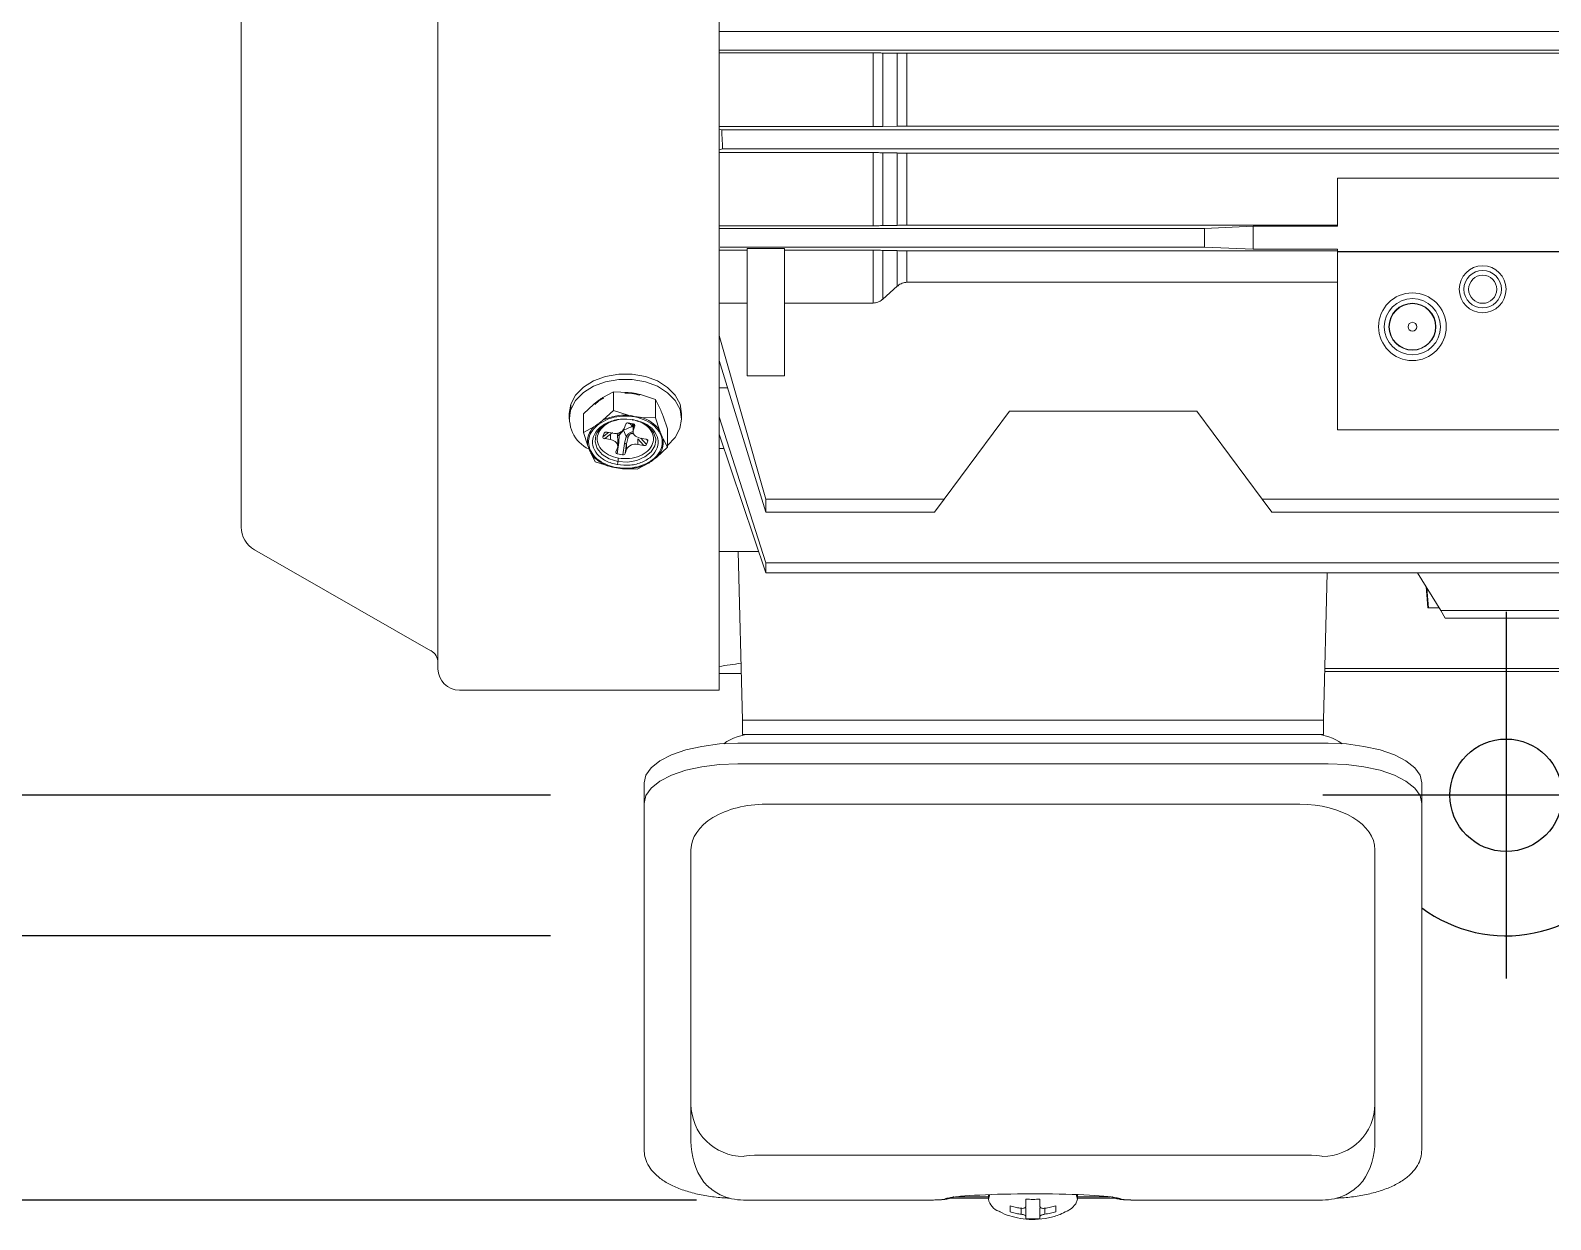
# Model space of a CAD drawing. Header units: millimetres. Extents: x 0 to 2376, y 0 to 1680.
# Drawn here: x 448.1 to 610.3, y 1147.3 to 1274.2 of the extents above; entities that cross this region are included whole.
import ezdxf

# ---------------------------------------------------------------- set-up
doc = ezdxf.new("R2010")
doc.units = ezdxf.units.MM
doc.header["$LTSCALE"] = 4
doc.linetypes.add('CENTER', pattern=[25, 20, -1.5, 2, -1.5])
doc.layers.add('DETAIL', color=4, linetype='Continuous')
doc.layers.add('SIZE', color=3, linetype='Continuous')

msp = doc.modelspace()

# ---------------------------------------------------------------- linework, layer by layer
at = {"color": 7, "linetype": 'Continuous', "lineweight": 15}
for p, q in [((521.56, 1405.35), (521.56, 1203.75)), ((491.56, 1206.05), (491.56, 1403.05)), ((470.56, 1221.17), (470.56, 1387.92)), ((521.56, 1274.05), (693.71, 1274.05)), ((521.56, 1272.05), (693.64, 1272.05)), ((521.56, 1271.77), (538, 1271.77)), ((538, 1263.92), (538, 1271.77)), ((539.03, 1271.76), (540.58, 1271.73)), ((539.03, 1271.76), (539.03, 1263.93)), ((540.58, 1263.96), (540.58, 1271.73)), ((541.61, 1271.73), (673.5, 1271.73)), ((541.61, 1271.73), (541.61, 1263.97)), ((540.58, 1263.96), (539.03, 1263.93)), ((673.5, 1263.97), (541.61, 1263.97)), ((538, 1263.92), (521.56, 1263.92)), ((521.84, 1263.55), (693.28, 1263.55)), ((521.94, 1261.55), (521.56, 1261.43)), ((521.56, 1261.13), (538, 1261.13)), ((521.94, 1261.55), (693.18, 1261.55)), ((538, 1253.33), (538, 1261.13)), ((539.03, 1261.12), (540.58, 1261.09)), ((539.03, 1261.12), (539.03, 1253.34)), ((540.58, 1253.37), (540.58, 1261.09)), ((541.61, 1261.08), (618.56, 1261.08)), ((541.61, 1261.08), (541.61, 1253.38)), ((587.56, 1258.42), (618.56, 1258.42)), ((587.56, 1253.28), (587.56, 1258.42)), ((538, 1253.33), (521.56, 1253.33)), ((521.56, 1253.05), (573.36, 1253.05)), ((540.58, 1253.37), (539.03, 1253.34)), ((587.56, 1253.38), (541.61, 1253.38)), ((573.36, 1253.05), (578.56, 1253.28)), ((573.36, 1251.05), (573.36, 1253.05)), ((587.56, 1253.28), (578.56, 1253.28)), ((578.56, 1250.81), (578.56, 1253.28)), ((521.66, 1251.05), (573.36, 1251.05)), ((578.56, 1250.81), (573.36, 1251.05)), ((521.56, 1250.71), (524.56, 1250.71)), ((528.56, 1250.9), (524.56, 1250.9)), ((524.56, 1250.9), (524.56, 1237.31)), ((528.56, 1250.9), (528.56, 1237.31)), ((528.56, 1250.71), (538, 1250.71)), ((538, 1245.08), (538, 1250.71)), ((539.03, 1250.7), (540.58, 1250.67)), ((539.03, 1250.7), (539.03, 1245.5)), ((540.58, 1246.87), (540.58, 1250.67)), ((541.61, 1250.66), (587.56, 1250.66)), ((541.61, 1250.66), (541.61, 1247.29)), ((578.56, 1250.81), (587.56, 1250.81)), ((587.56, 1231.55), (587.56, 1250.81)), ((587.56, 1250.58), (618.56, 1250.58)), ((587.56, 1250.55), (662.56, 1250.55)), ((539.03, 1245.5), (540.58, 1246.87)), ((541.61, 1247.29), (587.56, 1247.29)), ((521.56, 1245.08), (524.56, 1245.08)), ((528.56, 1245.08), (538, 1245.08)), ((521.56, 1241.6), (526.56, 1224.16)), ((526.56, 1222.77), (521.56, 1238.96)), ((524.56, 1237.31), (528.56, 1237.31)), ((509.27, 1234.92), (508.73, 1234.64)), ((509.15, 1234.99), (510.28, 1235.59)), ((510.28, 1233.62), (510.28, 1235.59)), ((511.86, 1235.54), (510.28, 1235.59)), ((514.77, 1234.8), (513.19, 1235.31)), ((514.77, 1232.83), (514.77, 1234.8)), ((515.21, 1233.93), (514.77, 1234.8)), ((521.56, 1236.04), (522.46, 1236.04)), ((505.56, 1233.27), (505.56, 1232.7)), ((505.74, 1234.3), (505.74, 1233.73)), ((507.08, 1233.24), (508.2, 1234.3)), ((507.08, 1233.24), (507.08, 1231.27)), ((508.73, 1234.64), (508.31, 1234.24)), ((510.28, 1233.62), (509.15, 1232.57)), ((511.86, 1233.11), (510.28, 1233.62)), ((517.56, 1232.7), (517.56, 1233.27)), ((545.6, 1224.16), (552.56, 1233.55)), ((552.56, 1233.55), (572.56, 1233.55)), ((572.56, 1233.55), (579.52, 1224.16)), ((508.2, 1231.87), (507.08, 1231.27)), ((508.73, 1232.16), (508.68, 1232.2)), ((510.89, 1230.96), (511.36, 1231.52)), ((511.37, 1231.52), (511.65, 1230.82)), ((511.44, 1231.7), (511.59, 1232.14)), ((511.85, 1232.28), (512.43, 1232.18)), ((512.38, 1232.19), (512.38, 1231.36)), ((512.56, 1231.97), (512.41, 1232.13)), ((512.41, 1232.13), (512.41, 1231.53)), ((512.56, 1231.97), (512.41, 1231.53)), ((514.77, 1232.83), (513.19, 1232.88)), ((515.21, 1231.5), (514.77, 1232.83)), ((516.04, 1231.66), (515.59, 1233)), ((516.04, 1229.69), (516.04, 1231.66)), ((521.56, 1232.93), (526.56, 1217.37)), ((662.56, 1231.55), (587.56, 1231.55)), ((507.08, 1231.27), (507.52, 1229.94)), ((509.16, 1230.79), (509.3, 1231.2)), ((509.98, 1231.1), (509.35, 1230.61)), ((509.98, 1230.5), (509.35, 1230.61)), ((509.59, 1231.29), (510.22, 1231.18)), ((509.98, 1231.1), (509.98, 1230.5)), ((510.73, 1230.96), (510.69, 1231.17)), ((510.87, 1230.19), (510.69, 1228.99)), ((510.74, 1229.81), (510.74, 1230.68)), ((510.89, 1230.96), (510.81, 1231.22)), ((510.87, 1230.19), (510.89, 1230.96)), ((511.45, 1230.08), (511.27, 1228.89)), ((511.65, 1230.82), (511.45, 1230.08)), ((511.68, 1230.07), (511.52, 1229.02)), ((511.85, 1230.76), (511.68, 1230.07)), ((511.68, 1229.47), (511.68, 1230.07)), ((512.89, 1229.98), (512.89, 1230.59)), ((512.89, 1230.59), (513.52, 1229.87)), ((513.52, 1229.87), (512.89, 1229.98)), ((513.13, 1230.67), (513.76, 1230.56)), ((513.96, 1230.38), (513.81, 1229.97)), ((516.04, 1229.69), (515.59, 1230.57)), ((526.56, 1216.3), (521.56, 1231.09)), ((507.71, 1229.46), (507.78, 1229.46)), ((507.9, 1229.01), (508.35, 1228.13)), ((510.55, 1229.19), (510.71, 1229.64)), ((511.27, 1228.89), (510.69, 1228.99)), ((511.68, 1229.47), (511.52, 1229.02)), ((514.91, 1228.64), (516.04, 1229.69)), ((521.56, 1229.55), (522.08, 1229.55)), ((508.35, 1228.13), (509.93, 1227.63)), ((511.25, 1227.39), (512.83, 1227.34)), ((513.96, 1227.94), (512.83, 1227.34)), ((526.56, 1224.16), (545.6, 1224.16)), ((526.56, 1222.77), (526.56, 1224.16)), ((544.56, 1222.77), (545.6, 1224.16)), ((579.52, 1224.16), (670.6, 1224.16)), ((579.52, 1224.16), (580.56, 1222.77)), ((526.56, 1222.77), (544.56, 1222.77)), ((580.56, 1222.77), (669.56, 1222.77)), ((471.97, 1218.74), (490.8, 1207.98)), ((521.56, 1218.55), (525.8, 1218.55)), ((524.06, 1200.55), (523.59, 1218.55)), ((526.56, 1217.37), (688.56, 1217.37)), ((526.56, 1216.3), (526.56, 1217.37)), ((526.56, 1216.3), (627.56, 1216.3)), ((586.06, 1200.55), (586.47, 1216.3)), ((596.1, 1216.3), (598.58, 1212.25)), ((597.01, 1214.81), (597.21, 1212.55)), ((597.27, 1212.55), (597.09, 1214.69)), ((598.39, 1212.55), (597.27, 1212.55)), ((598.58, 1212.25), (627.56, 1212.25)), ((598.58, 1212.25), (599.06, 1211.46)), ((599.06, 1211.46), (627.56, 1211.46)), ((521.56, 1205.55), (523.93, 1205.55)), ((586.19, 1205.76), (668.05, 1205.76)), ((586.2, 1206.09), (668.04, 1206.09)), ((493.86, 1203.75), (521.56, 1203.75)), ((586.06, 1200.55), (524.06, 1200.55)), ((524.06, 1199.05), (524.06, 1200.55)), ((524.06, 1200.55), (525.03, 1200.55)), ((525.06, 1199.05), (524.06, 1199.05)), ((525.06, 1199.05), (526.06, 1199.05)), ((526.06, 1199.05), (584.06, 1199.05)), ((584.06, 1199.05), (585.06, 1199.05)), ((586.06, 1199.05), (585.06, 1199.05)), ((585.08, 1200.55), (586.06, 1200.55)), ((586.06, 1200.55), (586.06, 1199.05)), ((523.56, 1198.1), (586.56, 1198.1)), ((523.56, 1195.92), (586.56, 1195.92)), ((513.56, 1191.68), (513.56, 1193.86)), ((596.56, 1193.86), (596.56, 1191.68)), ((513.56, 1154.7), (513.56, 1191.68)), ((583.56, 1191.59), (526.56, 1191.59)), ((596.56, 1191.68), (596.56, 1154.7)), ((518.56, 1159.6), (518.56, 1186.73)), ((591.56, 1186.73), (591.56, 1159.6)), ((518.56, 1155.65), (518.56, 1159.6)), ((591.56, 1159.6), (591.56, 1155.65)), ((584.79, 1154.14), (525.33, 1154.14)), ((519.9, 1151.3), (519.92, 1151.27)), ((590.2, 1151.28), (590.22, 1151.3)), ((524.16, 1149.35), (543.72, 1149.35)), ((524.16, 1149.35), (543.72, 1149.35)), ((524.16, 1149.35), (524.16, 1149.35)), ((543.72, 1149.35), (543.72, 1149.35)), ((546.22, 1149.54), (550.31, 1149.54)), ((550.31, 1149.93), (550.31, 1149.45)), ((550.45, 1149.93), (550.31, 1149.45)), ((559.81, 1149.45), (559.81, 1149.93)), ((559.81, 1149.54), (563.88, 1149.54)), ((566.39, 1149.35), (585.96, 1149.35)), ((566.39, 1149.35), (585.96, 1149.35)), ((566.39, 1149.35), (566.39, 1149.35)), ((585.96, 1149.35), (585.96, 1149.35)), ((554.31, 1148.53), (554.31, 1147.62)), ((555.81, 1147.62), (555.81, 1148.53))]:
    msp.add_line(p, q, dxfattribs=at)
at = {"color": 8, "linetype": 'Continuous', "lineweight": 15}
for p, q in [((512.38, 1231.83), (512.33, 1231.94)), ((512.34, 1231.94), (512.38, 1231.92)), ((509.76, 1231.26), (509.16, 1230.79)), ((509.41, 1231.29), (509.3, 1231.2)), ((510.17, 1231.26), (509.98, 1231.1)), ((510.72, 1230.68), (510.73, 1230.96)), ((513.21, 1230.66), (513.81, 1229.97)), ((513.81, 1230.55), (513.96, 1230.38)), ((546.4, 1149.6), (546.51, 1149.65)), ((546.8, 1149.69), (550.31, 1149.69)), ((559.81, 1149.69), (563.31, 1149.69)), ((553.81, 1147.84), (553.81, 1148.47)), ((556.31, 1148.47), (556.31, 1147.84))]:
    msp.add_line(p, q, dxfattribs=at)
at = {"color": 7, "linetype": 'Continuous', "lineweight": 15, "flags": 128}
for points in [[(521.56, 1263.63), (521.7, 1263.59), (521.84, 1263.55)], [(505.74, 1234.3), (506.25, 1235.25), (507.08, 1236.09), (508.16, 1236.77), (509.44, 1237.24), (510.85, 1237.48), (512.3, 1237.48), (513.7, 1237.23), (514.98, 1236.76), (516.06, 1236.08), (516.88, 1235.23), (517.39, 1234.28), (517.56, 1233.27)], [(505.74, 1233.73), (506.25, 1234.69), (507.08, 1235.53), (508.16, 1236.2), (509.44, 1236.68), (510.85, 1236.92), (512.3, 1236.92), (513.7, 1236.67), (514.98, 1236.19), (516.06, 1235.51), (516.88, 1234.67), (517.39, 1233.71), (517.56, 1232.69), (517.38, 1231.68)], [(505.56, 1233.27), (505.56, 1233.28), (505.74, 1234.3)], [(512.4, 1232.63), (512.39, 1232.6), (512.38, 1232.58), (512.37, 1232.57), (512.36, 1232.56), (512.35, 1232.57), (512.35, 1232.58), (512.34, 1232.61), (512.34, 1232.64)], [(512.34, 1232.64), (513.28, 1232.36), (514.05, 1231.88), (514.57, 1231.27), (514.8, 1230.57), (514.81, 1230.41)], [(512.41, 1231.53), (512.38, 1231.39), (512.39, 1231.25), (512.43, 1231.12), (512.52, 1230.99), (512.64, 1230.88), (512.78, 1230.79), (512.95, 1230.72), (513.13, 1230.67)], [(517.38, 1231.68), (516.86, 1230.72), (516.04, 1229.88)], [(510.71, 1229.64), (510.74, 1229.78), (510.73, 1229.92), (510.68, 1230.05), (510.6, 1230.17), (510.48, 1230.29), (510.33, 1230.38), (510.17, 1230.45), (509.98, 1230.5)], [(513.56, 1193.86), (513.75, 1194.68), (514.32, 1195.48), (515.24, 1196.21), (516.49, 1196.86), (518, 1197.38), (519.73, 1197.77), (521.61, 1198.02), (523.56, 1198.1)], [(586.56, 1198.1), (588.51, 1198.02), (590.38, 1197.77), (592.11, 1197.38), (593.63, 1196.86), (594.87, 1196.21), (595.8, 1195.48), (596.37, 1194.68), (596.56, 1193.86)], [(513.56, 1191.68), (513.75, 1192.51), (514.32, 1193.31), (515.24, 1194.04), (516.49, 1194.68), (518, 1195.21), (519.73, 1195.6), (521.61, 1195.84), (523.56, 1195.92)], [(586.56, 1195.92), (588.51, 1195.84), (590.38, 1195.6), (592.11, 1195.21), (593.63, 1194.68), (594.87, 1194.04), (595.8, 1193.31), (596.37, 1192.51), (596.56, 1191.68)], [(558.71, 1148.16), (559.17, 1148.44), (559.65, 1148.93), (559.81, 1149.45), (559.67, 1149.93)]]:
    msp.add_lwpolyline(points, dxfattribs=at)
at = {"color": 8, "linetype": 'Continuous', "lineweight": 15, "flags": 128}
for points in [[(510.77, 1228.18), (509.84, 1228.46), (509.07, 1228.93), (508.54, 1229.55), (508.32, 1230.25), (508.4, 1230.96), (508.44, 1231.05)], [(514.81, 1230.41), (514.71, 1229.85), (514.31, 1229.19), (513.65, 1228.65), (512.78, 1228.28), (511.78, 1228.11), (510.77, 1228.18)]]:
    msp.add_lwpolyline(points, dxfattribs=at)
at = {"color": 7, "linetype": 'Continuous', "lineweight": 15}
for centre, radius in [((603.06, 1246.55), 2.5), ((603.06, 1246.55), 2), ((603.06, 1246.55), 1.5), ((595.56, 1242.55), 3.61), ((595.56, 1242.55), 3), ((595.56, 1242.55), 2.5), ((595.56, 1242.55), 2.47), ((595.56, 1242.55), 0.469)]:
    msp.add_circle(centre, radius, dxfattribs=at)
for centre, radius, start, end in [((509.24, 1232.76), 3.64, 164.4666, 244.6112), ((511.53, 1227.8), 5.32, 86.4309, 116.5068), ((509.77, 1230.23), 2.27, 133.7566, 187.4247), ((510.86, 1229.87), 2.69, 109.1156, 154.0434), ((510.5, 1232.22), 1.07, 255.1013, 330.9535), ((512.19, 1229.25), 3.77, 36.6728, 74.691), ((512.62, 1228.95), 1.07, 75.1007, 150.954), ((513.34, 1230.28), 2.27, 313.7552, 7.425), ((510.92, 1231.26), 3.77, 216.6743, 254.6907), ((511.99, 1228.14), 1.22, 161.8164, 178.4955), ((509.55, 1228.21), 1.22, 341.8126, 358.4997), ((511.59, 1232.7), 5.32, 266.4314, 296.5068), ((473.36, 1221.17), 2.8, 180, 240.2551), ((490.06, 1206.68), 1.5, 0, 60.2551), ((493.86, 1206.05), 2.3, 180, 270), ((525.06, 1194.05), 5, 90, 126.8076), ((585.06, 1194.05), 5, 53.1924, 90), ((524.15, 1159.6), 5.59, 180.0548, 270.0543), ((585.96, 1159.6), 5.59, 269.9457, 359.9453), ((552, 1149.78), 1.73, 190.9887, 250.4398)]:
    msp.add_arc(centre, radius, start, end, dxfattribs=at)
at = {"color": 8, "linetype": 'Continuous', "lineweight": 15}
for centre, radius, start, end in [((511.38, 1231.85), 0.962, 5.4859, 22.041), ((545.64, 1151.42), 1.97, 269.5938, 291.149), ((564.48, 1151.42), 1.97, 243.6499, 270.4072)]:
    msp.add_arc(centre, radius, start, end, dxfattribs=at)
at = {"color": 7, "linetype": 'Continuous', "lineweight": 15}
for centre, major_axis, ratio, start_param, end_param in [((511.79, 1232.11), (0.196, 0.064), 0.833883, 1.001448, 2.572244), ((512.37, 1232.01), (0.196, 0.064), 0.833883, 5.713837, 7.284633), ((509.4, 1230.74), (0.248, -0.023), 0.571998, 2.998635, 4.569431), ((509.55, 1231.16), (0.248, -0.023), 0.571998, 1.427838, 2.998635), ((513.57, 1230.01), (0.248, -0.023), 0.571998, 4.569431, 6.140227), ((513.72, 1230.42), (0.248, -0.023), 0.571998, 6.140227, 7.711024), ((510.75, 1229.16), (0.196, 0.064), 0.833883, 2.572244, 4.14304), ((511.33, 1229.06), (0.196, 0.064), 0.833883, 4.14304, 5.713837), ((494.3, 1304.55), (-71.08, 78.37), 0.851036, 2.607827, 2.632931), ((526.56, 1186.73), (8, 0), 0.607586, 1.570796, 3.141593), ((583.56, 1186.73), (8, 0), 0.607586, 0, 1.570796), ((524.16, 1155.65), (0, 6.71), 0.834265, 1.570796, 2.266624), ((585.96, 1155.65), (0, 6.71), 0.834265, 4.016561, 4.712389), ((526.56, 1154.01), (2.4, 0), 0.062365, 2.108987, 3.141593), ((583.56, 1154.01), (2.4, 0), 0.062365, 0, 1.032605), ((524.16, 1154.85), (5.6, 0), 0.982439, 4.251835, 4.712389), ((555.06, 1149.37), (9.51, 0), 0.068076, 0.338154, 2.833565), ((585.96, 1154.85), (5.6, 0), 0.982439, 4.712389, 5.172943)]:
    msp.add_ellipse(centre, major_axis=major_axis, ratio=ratio, start_param=start_param, end_param=end_param, dxfattribs=at)
at = {"color": 8, "linetype": 'Continuous', "lineweight": 15}
for start_param, end_param in [(2.833565, 3.020053), (0.12154, 0.338154)]:
    msp.add_ellipse((555.06, 1149.37), major_axis=(9.51, 0), ratio=0.068076, start_param=start_param, end_param=end_param, dxfattribs=at)
at = {"color": 7, "linetype": 'Continuous', "lineweight": 15}
for points, knots in [([(538, 1271.77), (538.22, 1271.77), (538.58, 1271.77), (538.9, 1271.76), (539.03, 1271.76)], [0, 0, 0, 0, 0.578025, 1, 1, 1, 1]), ([(541.61, 1271.73), (541.4, 1271.73), (541.03, 1271.73), (540.72, 1271.73), (540.58, 1271.73)], [0, 0, 0, 0, 0.576942, 1, 1, 1, 1]), ([(539.03, 1263.93), (538.85, 1263.93), (538.53, 1263.92), (538.16, 1263.92), (538, 1263.92)], [0, 0, 0, 0, 0.567481, 1, 1, 1, 1]), ([(540.58, 1263.96), (540.76, 1263.96), (541.09, 1263.97), (541.45, 1263.97), (541.61, 1263.97)], [0, 0, 0, 0, 0.566185, 1, 1, 1, 1]), ([(521.84, 1263.55), (521.85, 1263.28), (521.88, 1262.74), (521.91, 1262.07), (521.93, 1261.68), (521.94, 1261.55)], [0, 0, 0, 0, 0.402595, 0.80519, 1, 1, 1, 1]), ([(538, 1261.13), (538.2, 1261.13), (538.57, 1261.13), (538.89, 1261.12), (539.03, 1261.12)], [0, 0, 0, 0, 0.544128, 1, 1, 1, 1]), ([(541.61, 1261.08), (541.41, 1261.08), (541.04, 1261.08), (540.73, 1261.09), (540.58, 1261.09)], [0, 0, 0, 0, 0.542168, 1, 1, 1, 1]), ([(539.03, 1253.34), (538.87, 1253.34), (538.55, 1253.33), (538.18, 1253.33), (538, 1253.33)], [0, 0, 0, 0, 0.52917, 1, 1, 1, 1]), ([(540.58, 1253.37), (540.75, 1253.37), (541.06, 1253.38), (541.44, 1253.38), (541.61, 1253.38)], [0, 0, 0, 0, 0.526924, 1, 1, 1, 1]), ([(538, 1250.71), (538.19, 1250.71), (538.57, 1250.71), (538.88, 1250.7), (539.03, 1250.7)], [0, 0, 0, 0, 0.499018, 1, 1, 1, 1]), ([(541.61, 1250.66), (541.43, 1250.66), (541.05, 1250.66), (540.74, 1250.66), (540.58, 1250.67)], [0, 0, 0, 0, 0.495729, 1, 1, 1, 1]), ([(541.61, 1247.29), (541.44, 1247.27), (541.09, 1247.23), (540.76, 1247.02), (540.61, 1246.89), (540.58, 1246.87)], [0, 0, 0, 0, 0.460063, 0.917674, 1, 1, 1, 1]), ([(538, 1245.08), (538.18, 1245.1), (538.53, 1245.14), (538.86, 1245.35), (539.01, 1245.48), (539.03, 1245.5)], [0, 0, 0, 0, 0.46457, 0.926917, 1, 1, 1, 1]), ([(509.15, 1234.99), (509.04, 1234.92), (508.88, 1234.81), (508.72, 1234.69), (508.68, 1234.66)], [0, 0, 0, 0, 0.7317244, 1, 1, 1, 1]), ([(513.09, 1235.23), (512.82, 1235.32), (512.31, 1235.48), (511.75, 1235.46), (511.49, 1235.45)], [0, 0, 0, 0, 0.53726, 1, 1, 1, 1]), ([(513.19, 1235.31), (513.03, 1235.34), (512.58, 1235.44), (512.14, 1235.5), (511.86, 1235.54)], [0, 0, 0, 0, 0.365901, 1, 1, 1, 1]), ([(508.68, 1234.66), (508.56, 1234.58), (508.41, 1234.46), (508.25, 1234.33), (508.2, 1234.3)], [0, 0, 0, 0, 0.73079, 1, 1, 1, 1]), ([(513.19, 1232.88), (513.03, 1232.9), (512.58, 1232.96), (512.14, 1233.06), (511.86, 1233.11)], [0, 0, 0, 0, 0.365901, 1, 1, 1, 1]), ([(515.59, 1233), (515.55, 1233.12), (515.42, 1233.45), (515.29, 1233.74), (515.21, 1233.93)], [0, 0, 0, 0, 0.365906, 1, 1, 1, 1]), ([(507.78, 1229.46), (507.71, 1229.7), (507.57, 1230.18), (507.71, 1230.91), (508.07, 1231.6), (508.51, 1231.97), (508.73, 1232.16)], [0, 0, 0, 0, 0.25105, 0.500001, 0.748969, 1, 1, 1, 1]), ([(508.73, 1232.16), (509.05, 1232.36), (509.71, 1232.76), (510.97, 1233.03), (512.27, 1233.02), (513.5, 1232.71), (514.52, 1232.13), (515.23, 1231.36), (515.55, 1230.47), (515.44, 1229.55), (514.93, 1228.7), (514.05, 1228.01), (512.91, 1227.57), (511.63, 1227.4), (510.34, 1227.53), (509.18, 1227.96), (508.25, 1228.61), (507.93, 1229.18), (507.78, 1229.46)], [0, 0, 0, 0, 0.062525, 0.12497, 0.187503, 0.249995, 0.312499, 0.374999, 0.4375, 0.5, 0.5625, 0.625001, 0.687501, 0.750005, 0.812497, 0.87503, 0.937476, 1, 1, 1, 1]), ([(512.4, 1232.63), (511.95, 1232.67), (511.03, 1232.76), (509.71, 1232.4), (508.67, 1231.74), (508.07, 1230.84), (508.01, 1229.85), (508.48, 1228.93), (509.42, 1228.17), (510.28, 1227.94), (510.71, 1227.83)], [0, 0, 0, 0, 0.124998, 0.249994, 0.374992, 0.499988, 0.624986, 0.749983, 0.874981, 1, 1, 1, 1]), ([(508.68, 1232.2), (508.56, 1232.12), (508.41, 1232), (508.25, 1231.9), (508.2, 1231.87)], [0, 0, 0, 0, 0.730739, 1, 1, 1, 1]), ([(509.15, 1232.57), (509.04, 1232.47), (508.88, 1232.35), (508.72, 1232.23), (508.68, 1232.2)], [0, 0, 0, 0, 0.731744, 1, 1, 1, 1]), ([(510.71, 1227.83), (511.17, 1227.79), (512.08, 1227.7), (513.41, 1228.06), (514.44, 1228.72), (515.04, 1229.62), (515.11, 1230.61), (514.63, 1231.53), (513.7, 1232.29), (512.84, 1232.52), (512.4, 1232.63)], [0, 0, 0, 0, 0.124998, 0.249994, 0.374992, 0.499988, 0.624986, 0.749983, 0.874981, 1, 1, 1, 1]), ([(510.83, 1228.53), (511.22, 1228.49), (512.01, 1228.42), (513.14, 1228.72), (514.03, 1229.29), (514.54, 1230.06), (514.6, 1230.91), (514.2, 1231.7), (513.39, 1232.35), (512.65, 1232.54), (512.28, 1232.64)], [0, 0, 0, 0, 0.124948, 0.249911, 0.374894, 0.499847, 0.6248, 0.749793, 0.874876, 1, 1, 1, 1]), ([(512.33, 1231.93), (512.28, 1231.91), (512.16, 1231.85), (511.92, 1231.75), (511.64, 1231.63), (511.46, 1231.56), (511.37, 1231.52)], [0, 0, 0, 0, 0.25, 0.499999, 0.749999, 1, 1, 1, 1]), ([(512.33, 1231.94), (512.29, 1231.99), (512.19, 1232.09), (512.03, 1232.19), (511.92, 1232.24), (511.89, 1232.25)], [0, 0, 0, 0, 0.399998, 0.8, 1, 1, 1, 1]), ([(515.59, 1230.57), (515.55, 1230.68), (515.42, 1230.97), (515.29, 1231.29), (515.21, 1231.5)], [0, 0, 0, 0, 0.3659, 1, 1, 1, 1]), ([(507.52, 1229.94), (507.57, 1229.82), (507.63, 1229.65), (507.7, 1229.5), (507.71, 1229.46)], [0, 0, 0, 0, 0.731658, 1, 1, 1, 1]), ([(510.73, 1230.96), (510.73, 1230.96), (510.74, 1230.96), (510.78, 1230.95), (510.83, 1230.95), (510.87, 1230.96), (510.89, 1230.96)], [0, 0, 0, 0, 0.243749, 0.499999, 0.756267, 1, 1, 1, 1]), ([(511.45, 1230.08), (511.47, 1230.08), (511.53, 1230.07), (511.6, 1230.06), (511.66, 1230.06), (511.67, 1230.07), (511.68, 1230.07)], [0, 0, 0, 0, 0.249997, 0.500013, 0.750011, 1, 1, 1, 1]), ([(511.65, 1230.82), (511.71, 1230.92), (511.8, 1231.06), (511.96, 1231.2), (512.1, 1231.28), (512.23, 1231.32), (512.33, 1231.33), (512.38, 1231.31), (512.39, 1231.31)], [0, 0, 0, 0, 0.326665, 0.495075, 0.656315, 0.800755, 0.954915, 1, 1, 1, 1]), ([(511.65, 1230.82), (511.67, 1230.82), (511.71, 1230.8), (511.77, 1230.78), (511.82, 1230.77), (511.84, 1230.76), (511.85, 1230.76)], [0, 0, 0, 0, 0.243747, 0.500007, 0.756263, 1, 1, 1, 1]), ([(512.49, 1231.04), (512.45, 1231.08), (512.37, 1231.14), (512.24, 1231.16), (512.15, 1231.14), (512.08, 1231.11), (512.02, 1231.06), (511.93, 1230.95), (511.88, 1230.84), (511.85, 1230.76)], [0, 0, 0, 0, 0.249143, 0.382695, 0.4996, 0.562615, 0.625393, 0.750811, 1, 1, 1, 1]), ([(507.71, 1229.46), (507.76, 1229.34), (507.82, 1229.19), (507.88, 1229.05), (507.9, 1229.01)], [0, 0, 0, 0, 0.730829, 1, 1, 1, 1]), ([(513.96, 1227.94), (514.08, 1228.02), (514.39, 1228.23), (514.71, 1228.48), (514.91, 1228.64)], [0, 0, 0, 0, 0.365904, 1, 1, 1, 1]), ([(509.93, 1227.63), (510.09, 1227.59), (510.53, 1227.49), (510.97, 1227.43), (511.25, 1227.39)], [0, 0, 0, 0, 0.365901, 1, 1, 1, 1]), ([(597.21, 1212.55), (597.22, 1212.55), (597.23, 1212.55), (597.25, 1212.55), (597.26, 1212.55), (597.27, 1212.55)], [0, 0, 0, 0, 0.283936, 0.641968, 1, 1, 1, 1]), ([(513.56, 1154.7), (513.57, 1154.46), (513.61, 1153.92), (513.94, 1153.11), (514.5, 1152.33), (515.29, 1151.62), (516.32, 1150.98), (517.59, 1150.44), (519.05, 1150.01), (520.62, 1149.72), (521.84, 1149.59), (522.51, 1149.56), (522.63, 1149.56)], [0, 0, 0, 0, 0.0691356, 0.1601377, 0.2532262, 0.354393, 0.4658008, 0.5831468, 0.6997982, 0.8147123, 0.9284026, 0.9527966, 0.9527966, 0.9527966, 0.9527966]), ([(587.47, 1149.55), (588.01, 1149.57), (589.1, 1149.67), (590.66, 1149.92), (592.14, 1150.31), (593.48, 1150.83), (594.61, 1151.46), (595.49, 1152.19), (596.11, 1152.99), (596.49, 1153.84), (596.54, 1154.42), (596.56, 1154.7)], [0.0468432, 0.0468432, 0.0468432, 0.0468432, 0.1572588, 0.2707433, 0.3853109, 0.5017697, 0.6211385, 0.7298751, 0.8282247, 0.9189183, 1, 1, 1, 1]), ([(519.86, 1151.35), (520.02, 1151.17), (520.54, 1150.59), (521.21, 1150.19), (521.67, 1149.92)], [0, 0, 0, 0, 0.315176, 1, 1, 1, 1]), ([(588.45, 1149.92), (588.91, 1150.19), (589.58, 1150.59), (590.09, 1151.17), (590.26, 1151.35)], [0, 0, 0, 0, 0.684824, 1, 1, 1, 1]), ([(543.72, 1149.35), (543.87, 1149.35), (544.22, 1149.35), (544.73, 1149.36), (545.18, 1149.38), (545.51, 1149.41), (545.59, 1149.43), (545.62, 1149.44)], [0, 0, 0, 0, 0.170841, 0.388887, 0.589872, 0.795106, 1, 1, 1, 1]), ([(543.74, 1149.35), (543.83, 1149.35), (544.17, 1149.35), (544.8, 1149.36), (545.42, 1149.39), (545.81, 1149.43), (546.18, 1149.51), (546.46, 1149.6), (546.6, 1149.7), (546.61, 1149.71)], [0, 0, 0, 0, 0.077649, 0.306758, 0.558662, 0.738689, 0.851567, 0.987266, 1, 1, 1, 1]), ([(546.37, 1149.59), (546.37, 1149.59), (546.35, 1149.59), (546.4, 1149.6), (546.44, 1149.6)], [0, 0, 0, 0, 0.27947, 1, 1, 1, 1]), ([(553.81, 1148.47), (553.76, 1148.48), (553.55, 1148.51), (553.14, 1148.59), (552.79, 1148.68), (552.61, 1148.73)], [0, 0, 0, 0, 0.114188, 0.528633, 1, 1, 1, 1]), ([(552.61, 1148.73), (552.61, 1148.61), (552.61, 1148.36), (552.61, 1148.18), (552.61, 1148.1)], [0, 0, 0, 0, 0.5, 1, 1, 1, 1]), ([(554.31, 1149.45), (554.56, 1149.44), (555.06, 1149.4), (555.56, 1149.44), (555.81, 1149.45)], [0, 0, 0, 0, 0.5000012, 1, 1, 1, 1]), ([(554.31, 1149.45), (554.31, 1149.32), (554.31, 1149.05), (554.31, 1148.81), (554.31, 1148.68)], [0, 0, 0, 0, 0.471398, 1, 1, 1, 1]), ([(555.81, 1149.45), (555.81, 1149.32), (555.81, 1149.05), (555.81, 1148.81), (555.81, 1148.68)], [0, 0, 0, 0, 0.471398, 1, 1, 1, 1]), ([(557.51, 1148.73), (557.32, 1148.68), (556.93, 1148.57), (556.52, 1148.51), (556.31, 1148.47)], [0, 0, 0, 0, 0.4714, 1, 1, 1, 1]), ([(557.51, 1148.73), (557.51, 1148.61), (557.51, 1148.36), (557.51, 1148.18), (557.51, 1148.1)], [0, 0, 0, 0, 0.5, 1, 1, 1, 1]), ([(563.51, 1149.7), (563.53, 1149.69), (563.65, 1149.61), (563.88, 1149.53), (564.16, 1149.46), (564.45, 1149.41), (564.84, 1149.38), (565.48, 1149.35), (566.07, 1149.35), (566.4, 1149.35), (566.46, 1149.35)], [0, 0, 0, 0, 0.017607, 0.126083, 0.216675, 0.309196, 0.490133, 0.714086, 0.942616, 1, 1, 1, 1]), ([(563.63, 1149.61), (563.67, 1149.61), (563.75, 1149.59), (563.74, 1149.59), (563.73, 1149.59)], [0, 0, 0, 0, 0.482438, 1, 1, 1, 1]), ([(564.49, 1149.44), (564.5, 1149.44), (564.53, 1149.43), (564.69, 1149.4), (565.1, 1149.37), (565.69, 1149.35), (566.15, 1149.35), (566.39, 1149.35)], [0, 0, 0, 0, 0.0556, 0.260957, 0.493166, 0.724234, 1, 1, 1, 1]), ([(551.47, 1148.15), (551.57, 1148.09), (552.01, 1147.84), (552.86, 1147.56), (554.04, 1147.31), (555.34, 1147.24), (556.68, 1147.41), (557.82, 1147.72), (558.44, 1148.05), (558.68, 1148.17)], [0, 0, 0, 0, 0.047155, 0.200296, 0.357076, 0.529923, 0.718293, 0.893854, 1, 1, 1, 1]), ([(553.81, 1147.84), (553.76, 1147.84), (553.55, 1147.87), (553.14, 1147.95), (552.79, 1148.04), (552.61, 1148.1)], [0, 0, 0, 0, 0.114187, 0.528635, 1, 1, 1, 1]), ([(553.81, 1148.47), (553.86, 1148.47), (553.97, 1148.46), (554.12, 1148.48), (554.24, 1148.54), (554.3, 1148.61), (554.3, 1148.66), (554.31, 1148.68)], [0, 0, 0, 0, 0.212681, 0.42549, 0.635461, 0.844168, 1, 1, 1, 1]), ([(554.31, 1147.62), (554.3, 1147.64), (554.29, 1147.67), (554.21, 1147.73), (554.08, 1147.78), (553.94, 1147.81), (553.85, 1147.83), (553.81, 1147.84)], [0, 0, 0, 0, 0.21268, 0.425495, 0.635465, 0.844171, 1, 1, 1, 1]), ([(554.31, 1147.62), (554.31, 1147.61), (554.31, 1147.55), (554.31, 1147.46), (554.31, 1147.4), (554.31, 1147.37)], [0, 0, 0, 0, 0.11419, 0.528635, 1, 1, 1, 1]), ([(554.31, 1147.37), (554.56, 1147.36), (555.06, 1147.32), (555.56, 1147.36), (555.81, 1147.37)], [0, 0, 0, 0, 0.5000012, 1, 1, 1, 1]), ([(555.81, 1148.68), (555.81, 1148.65), (555.82, 1148.59), (555.91, 1148.52), (556.03, 1148.47), (556.17, 1148.46), (556.27, 1148.47), (556.31, 1148.47)], [0, 0, 0, 0, 0.212686, 0.425496, 0.635467, 0.844176, 1, 1, 1, 1]), ([(556.31, 1147.84), (556.25, 1147.83), (556.14, 1147.81), (555.99, 1147.76), (555.88, 1147.71), (555.82, 1147.66), (555.81, 1147.63), (555.81, 1147.62)], [0, 0, 0, 0, 0.212685, 0.425493, 0.635467, 0.844177, 1, 1, 1, 1]), ([(555.81, 1147.62), (555.81, 1147.61), (555.81, 1147.55), (555.81, 1147.46), (555.81, 1147.4), (555.81, 1147.37)], [0, 0, 0, 0, 0.11419, 0.528635, 1, 1, 1, 1]), ([(557.51, 1148.1), (557.32, 1148.04), (556.93, 1147.94), (556.52, 1147.87), (556.31, 1147.84)], [0, 0, 0, 0, 0.471398, 1, 1, 1, 1])]:
    msp.add_open_spline(points, degree=3, knots=knots, dxfattribs=at)
at = {"color": 8, "linetype": 'Continuous', "lineweight": 15}
msp.add_open_spline([(510.69, 1232.57), (510.46, 1232.53), (509.85, 1232.4), (509.09, 1231.87), (508.57, 1231.11), (508.51, 1230.26), (508.92, 1229.47), (509.72, 1228.82), (510.46, 1228.62), (510.83, 1228.53)], degree=3, knots=[0, 0, 0, 0, 0.093497, 0.244543, 0.395552, 0.54656, 0.697618, 0.848784, 1, 1, 1, 1], dxfattribs=at)
at = {"layer": 'DETAIL', "color": 4, "linetype": 'CENTER'}
for p, q in [((605.56, 1212.11), (605.56, 1172.98)), ((625.12, 1192.55), (585.99, 1192.55))]:
    msp.add_line(p, q, dxfattribs=at)
at = {"layer": 'DETAIL'}
msp.add_circle((605.56, 1192.55), 6, dxfattribs=at)
msp.add_arc((605.56, 1192.55), 15, 233.1301, 330, dxfattribs=at)
at = {"layer": 'SIZE'}
for p, q in [((503.56, 1192.55), (288.61, 1192.55)), ((503.56, 1177.55), (193.16, 1177.55)), ((519.16, 1149.35), (379.26, 1149.35))]:
    msp.add_line(p, q, dxfattribs=at)

doc.saveas('drawing.dxf')
